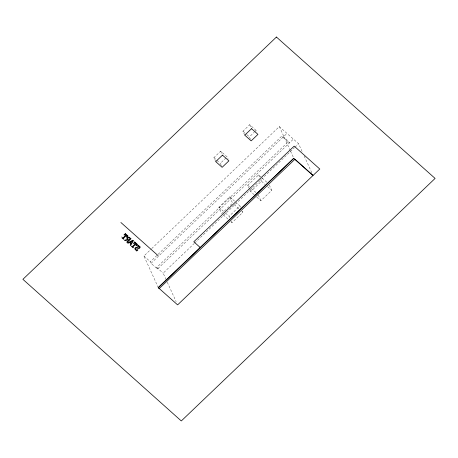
<?xml version="1.0" encoding="UTF-8"?>
<svg xmlns="http://www.w3.org/2000/svg" width="458" height="458" viewBox="0 0 458 458"><rect width="100%" height="100%" fill="white"/><g stroke="black" fill="none" stroke-linecap="round" stroke-linejoin="round"><path stroke-width="0.34" stroke-dasharray="2.29 1.72" d="M121.576 237.049L121.931 236.717M215.718 161.611L213.909 157.649L220.682 151.18L227.099 156.894L228.13 159.161M244.761 135.15L242.952 131.188L249.725 124.713L256.137 130.433L256.915 132.127M133.65 242.19L134.532 241.343M221.357 165.63L220.327 163.363L226.132 157.815M250.4 139.169L249.37 136.902L254.201 132.282M254.688 131.818L256.137 130.433M158.371 287.733L143.915 256.016L151.151 249.1M151.667 248.602L279.346 126.591L298.587 143.732L302.125 151.501M292.897 139.604L157.466 269.029L151.048 263.316L150.327 261.73L157.569 254.808M158.084 254.316L282.197 135.705L288.614 141.425L289.336 143.011L282.924 137.291L282.197 135.705M151.048 263.316L286.485 133.891M229.693 196.808L232.584 203.152L221.746 213.508L218.855 207.159L229.693 196.808L235.847 202.293M157.466 269.029L156.739 267.443L288.614 141.425M249.484 189.051L247.749 185.244L258.587 174.887L261.667 177.63M166.105 279.632L163.157 273.157L194.169 243.519M194.684 243.026L294.454 147.688M294.969 147.19L298.587 143.732M254.236 194.787L250.641 191.587L261.478 181.231L260.608 179.33M229.698 217.573L229.12 216.308L239.952 205.951L236.362 202.751M230.987 221.735L232.011 222.651L242.843 212.294L242.265 211.029M256.801 197.072L260.905 200.73L271.737 190.373L269.138 184.666M242.952 131.188L246.404 134.263M246.902 134.704L249.37 136.902M262.176 178.088L266.796 182.204M261.478 181.231L265.067 184.431M267.632 186.721L271.737 190.373M247.749 185.244L250.829 187.986M251.345 188.444L257.499 193.929M213.909 157.649L220.327 163.363M234.124 204.526L239.253 209.094M241.818 211.384L242.843 212.294M218.855 207.159L225.015 212.649M225.531 213.107L229.12 216.308M223.286 214.876L228.422 219.451M143.915 256.016L150.327 261.73M156.739 267.443L163.157 273.157M304.192 156.035L311.864 172.866M279.346 126.591L290.263 150.539M290.555 151.192L293.801 158.308M249.725 124.713L251.276 128.114M258.587 174.887L260.321 178.694M258.301 195.022L260.905 200.73M249.776 189.681L250.641 191.587M220.682 151.18L222.233 154.575M239.952 205.951L240.53 207.222M231.433 221.38L232.011 222.651M167.285 282.22L176.135 301.645"/><path stroke-width="0.69" d="M293.801 158.308L158.371 287.733L177.612 304.879L313.043 175.454L293.801 158.308L158.159 287.55L159.264 288.506L294.889 159.281L313.043 175.454L319.793 169.025L294.179 146.125L193.791 241.772L200.198 247.497M120.883 222.491L158.084 255.638M127.456 238.475L128.755 240.158L130.295 238.687L128.629 237.547L127.456 238.475M140.068 247.114C139.873 249.639 137.211 247.749 135.831 248.053C134.377 249.015 136.633 250.738 137.606 249.599L137.932 249.891L136.742 251.036L136.41 250.738L136.828 250.337L135.345 249.919L134.847 248.625A1.374 1.219 -24.5 0 1 135.27 247.835A1.334 1.185 -24.5 0 1 136.158 247.406L139.118 247.91A0.939 0.836 -24.5 0 0 139.524 247.446L139.003 246.358L137.148 246.215L138.27 245.144L138.614 245.448L138.207 245.843L139.541 246.152A2.107 1.872 -24.5 0 1 140.011 246.851L140.068 247.114M133.295 240.713L130.604 245.568L130.186 245.196L130.965 243.811L129.494 242.505L128.017 243.261L127.599 242.889L132.763 240.238L133.295 240.713M132.62 240.874L131.217 243.364L129.969 242.253L132.62 240.874M127.404 237.536L127.187 237.776A1.403 1.248 -24.5 0 0 126.935 238.555L127.381 239.551L124.559 240.181L125.057 240.622L127.822 239.981L128.4 240.496L126.717 242.105L127.112 242.454L131.04 238.698L128.887 237.078L127.404 237.536M276.432 37.041L22.9 279.323L181.299 420.959L435.1 178.42L276.432 37.041M125.332 233.614L124.004 234.885L124.341 235.183L125.315 234.25L126.11 234.96L122.887 238.04L122.292 237.507L121.937 237.845L123.534 239.265L123.883 238.927L123.282 238.395L126.505 235.315L127.307 236.025L126.328 236.958L126.666 237.25L127.988 235.984L125.332 233.614M222.491 155.142L215.718 161.611L222.13 167.33L228.903 160.855L222.491 155.142M251.534 128.681L244.761 135.15L251.173 140.869L257.946 134.394L251.534 128.681M134.892 242.133L133.57 243.404L133.902 243.702L134.875 242.769L135.677 243.479L132.448 246.559L131.852 246.026L131.498 246.364L133.095 247.784L133.444 247.446L132.843 246.914L136.066 243.833L136.868 244.543L135.889 245.477L136.226 245.774L137.549 244.503L134.892 242.133"/></g></svg>
